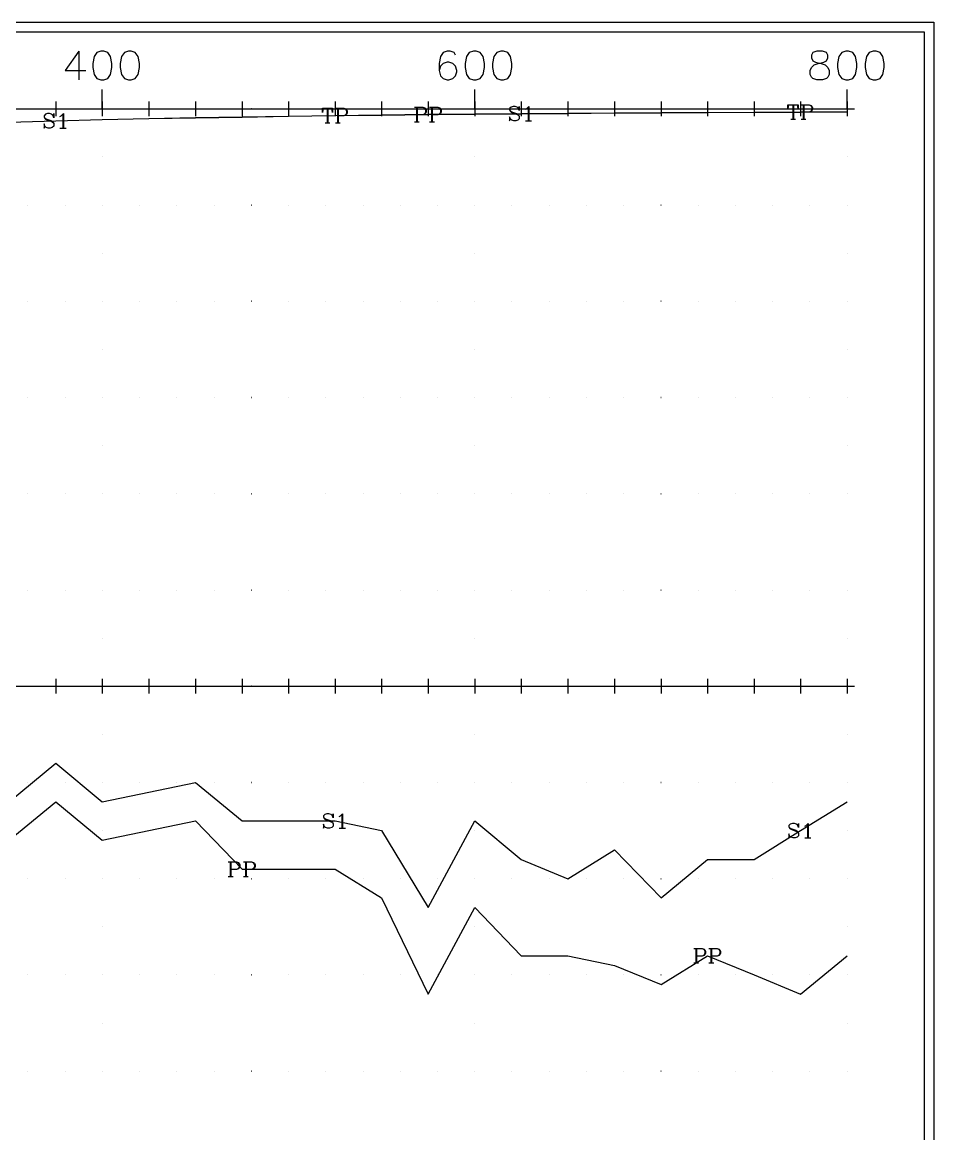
# Model space of a CAD drawing. Extents: x 10 to 200, y 0 to 250.
# Drawn here: x 105.3 to 200, y 134.5 to 250 of the extents above; entities that cross this region are included whole.
import ezdxf

# ---------------------------------------------------------------- set-up
doc = ezdxf.new("R2010")
doc.units = 0
doc.linetypes.add('1', pattern=[0])
for name, color, linetype in [('1', 7, '1'), ('2', 7, '1'), ('3', 7, '1')]:
    doc.layers.add(name, color=color, linetype=linetype)

msp = doc.modelspace()

# ---------------------------------------------------------------- linework, layer by layer
at = {"layer": '1'}
for p, q in [((111.15, 247), (111.15, 244)), ((113.58, 241), (113.58, 243)), ((152.29, 241), (152.29, 243)), ((191, 241), (191, 243)), ((108.74, 241.76), (108.74, 240.24)), ((113.58, 241.76), (113.58, 240.24)), ((118.42, 241.76), (118.42, 240.24)), ((123.26, 241.76), (123.26, 240.24)), ((128.1, 241.76), (128.1, 240.24)), ((132.94, 241.76), (132.94, 240.24)), ((137.77, 241.76), (137.77, 240.24)), ((142.61, 241.76), (142.61, 240.24)), ((147.45, 241.76), (147.45, 240.24)), ((152.29, 241.76), (152.29, 240.24)), ((157.13, 241.76), (157.13, 240.24)), ((161.97, 241.76), (161.97, 240.24)), ((166.81, 241.76), (166.81, 240.24)), ((171.65, 241.76), (171.65, 240.24)), ((176.48, 241.76), (176.48, 240.24)), ((181.32, 241.76), (181.32, 240.24)), ((185.34, 241.43), (185.34, 239.93)), ((185.41, 241.43), (185.41, 239.93)), ((186.16, 241.76), (186.16, 240.24)), ((186.41, 241.43), (186.41, 239.93)), ((186.48, 241.43), (186.48, 239.93)), ((191, 241.76), (191, 240.24)), ((107.98, 241), (109.5, 241)), ((109.46, 240.43), (109.46, 239)), ((112.82, 241), (114.34, 241)), ((117.66, 241), (119.18, 241)), ((122.5, 241), (124.02, 241)), ((127.33, 241), (128.86, 241)), ((132.17, 241), (133.7, 241)), ((136.95, 241.06), (136.95, 239.56)), ((137.01, 241), (138.54, 241)), ((137.02, 241.06), (137.02, 239.56)), ((138.02, 241.06), (138.02, 239.56)), ((138.1, 241.06), (138.1, 239.56)), ((141.85, 241), (143.37, 241)), ((146.24, 241.16), (146.24, 239.66)), ((146.31, 241.16), (146.31, 239.66)), ((146.69, 241), (148.21, 241)), ((147.81, 241.16), (147.81, 239.66)), ((147.88, 241.16), (147.88, 239.66)), ((151.53, 241), (153.05, 241)), ((156.37, 241), (157.89, 241)), ((157.84, 241.17), (157.84, 239.74)), ((161.21, 241), (162.73, 241)), ((166.04, 241), (167.57, 241)), ((170.88, 241), (172.41, 241)), ((175.72, 241), (177.25, 241)), ((180.56, 241), (182.08, 241)), ((185.4, 241), (186.92, 241)), ((190.24, 241), (191.76, 241)), ((136.74, 239.56), (137.24, 239.56)), ((137.81, 239.56), (138.31, 239.56)), ((146.02, 239.66), (146.52, 239.66)), ((147.59, 239.66), (148.09, 239.66)), ((157.56, 239.74), (158.2, 239.74)), ((185.13, 239.93), (185.63, 239.93)), ((186.2, 239.93), (186.7, 239.93)), ((109.17, 239), (109.81, 239)), ((108.74, 181.76), (108.74, 180.24)), ((113.58, 181.76), (113.58, 180.24)), ((118.42, 181.76), (118.42, 180.24)), ((123.26, 181.76), (123.26, 180.24)), ((128.1, 181.76), (128.1, 180.24)), ((132.94, 181.76), (132.94, 180.24)), ((137.77, 181.76), (137.77, 180.24)), ((142.61, 181.76), (142.61, 180.24)), ((147.45, 181.76), (147.45, 180.24)), ((152.29, 181.76), (152.29, 180.24)), ((157.13, 181.76), (157.13, 180.24)), ((161.97, 181.76), (161.97, 180.24)), ((166.81, 181.76), (166.81, 180.24)), ((171.65, 181.76), (171.65, 180.24)), ((176.48, 181.76), (176.48, 180.24)), ((181.32, 181.76), (181.32, 180.24)), ((186.16, 181.76), (186.16, 180.24)), ((191, 181.76), (191, 180.24)), ((107.98, 181), (109.5, 181)), ((112.82, 181), (114.34, 181)), ((117.66, 181), (119.18, 181)), ((122.5, 181), (124.02, 181)), ((127.33, 181), (128.86, 181)), ((132.17, 181), (133.7, 181)), ((137.01, 181), (138.54, 181)), ((141.85, 181), (143.37, 181)), ((146.69, 181), (148.21, 181)), ((151.53, 181), (153.05, 181)), ((156.37, 181), (157.89, 181)), ((161.21, 181), (162.73, 181)), ((166.04, 181), (167.57, 181)), ((170.88, 181), (172.41, 181)), ((175.72, 181), (177.25, 181)), ((180.56, 181), (182.08, 181)), ((185.4, 181), (186.92, 181)), ((190.24, 181), (191.76, 181)), ((138.49, 167.68), (138.49, 166.25)), ((186.88, 166.68), (186.88, 165.25)), ((138.2, 166.25), (138.85, 166.25)), ((186.59, 165.25), (187.23, 165.25)), ((126.88, 162.75), (126.88, 161.25)), ((126.95, 162.75), (126.95, 161.25)), ((128.45, 162.75), (128.45, 161.25)), ((128.53, 162.75), (128.53, 161.25)), ((126.67, 161.25), (127.17, 161.25)), ((128.24, 161.25), (128.74, 161.25)), ((175.27, 153.75), (175.27, 152.25)), ((175.34, 153.75), (175.34, 152.25)), ((176.84, 153.75), (176.84, 152.25)), ((176.91, 153.75), (176.91, 152.25)), ((175.06, 152.25), (175.56, 152.25)), ((176.63, 152.25), (177.13, 152.25))]:
    msp.add_line(p, q, dxfattribs=at)
for points in [[(111.15, 247), (109.72, 245), (111.87, 245)], [(113.44, 247), (113.01, 246.86), (112.72, 246.43), (112.58, 245.71), (112.58, 245.29), (112.72, 244.57), (113.01, 244.14), (113.44, 244), (113.72, 244), (114.15, 244.14), (114.44, 244.57), (114.58, 245.29), (114.58, 245.71), (114.44, 246.43), (114.15, 246.86), (113.72, 247), (113.44, 247)], [(116.29, 247), (115.87, 246.86), (115.58, 246.43), (115.44, 245.71), (115.44, 245.29), (115.58, 244.57), (115.87, 244.14), (116.29, 244), (116.58, 244), (117.01, 244.14), (117.29, 244.57), (117.44, 245.29), (117.44, 245.71), (117.29, 246.43), (117.01, 246.86), (116.58, 247), (116.29, 247)], [(150.29, 246.57), (150.15, 246.86), (149.72, 247), (149.43, 247), (149, 246.86), (148.72, 246.43), (148.58, 245.71), (148.58, 245), (148.72, 244.43), (149, 244.14), (149.43, 244), (149.58, 244), (150, 244.14), (150.29, 244.43), (150.43, 244.86), (150.43, 245), (150.29, 245.43), (150, 245.71), (149.58, 245.86), (149.43, 245.86), (149, 245.71), (148.72, 245.43), (148.58, 245)], [(152.15, 247), (151.72, 246.86), (151.43, 246.43), (151.29, 245.71), (151.29, 245.29), (151.43, 244.57), (151.72, 244.14), (152.15, 244), (152.43, 244), (152.86, 244.14), (153.15, 244.57), (153.29, 245.29), (153.29, 245.71), (153.15, 246.43), (152.86, 246.86), (152.43, 247), (152.15, 247)], [(155, 247), (154.58, 246.86), (154.29, 246.43), (154.15, 245.71), (154.15, 245.29), (154.29, 244.57), (154.58, 244.14), (155, 244), (155.29, 244), (155.72, 244.14), (156, 244.57), (156.15, 245.29), (156.15, 245.71), (156, 246.43), (155.72, 246.86), (155.29, 247), (155, 247)], [(187.86, 247), (187.43, 246.86), (187.29, 246.57), (187.29, 246.29), (187.43, 246), (187.71, 245.86), (188.29, 245.71), (188.71, 245.57), (189, 245.29), (189.14, 245), (189.14, 244.57), (189, 244.29), (188.86, 244.14), (188.43, 244), (187.86, 244), (187.43, 244.14), (187.29, 244.29), (187.14, 244.57), (187.14, 245), (187.29, 245.29), (187.57, 245.57), (188, 245.71), (188.57, 245.86), (188.86, 246), (189, 246.29), (189, 246.57), (188.86, 246.86), (188.43, 247), (187.86, 247)], [(190.86, 247), (190.43, 246.86), (190.14, 246.43), (190, 245.71), (190, 245.29), (190.14, 244.57), (190.43, 244.14), (190.86, 244), (191.14, 244), (191.57, 244.14), (191.86, 244.57), (192, 245.29), (192, 245.71), (191.86, 246.43), (191.57, 246.86), (191.14, 247), (190.86, 247)], [(193.71, 247), (193.29, 246.86), (193, 246.43), (192.86, 245.71), (192.86, 245.29), (193, 244.57), (193.29, 244.14), (193.71, 244), (194, 244), (194.43, 244.14), (194.71, 244.57), (194.86, 245.29), (194.86, 245.71), (194.71, 246.43), (194.43, 246.86), (194, 247), (193.71, 247)], [(184.91, 241.43), (184.84, 241), (184.84, 241.43), (185.91, 241.43), (185.91, 241), (185.84, 241.43)], [(186.2, 241.43), (187.05, 241.43), (187.27, 241.36), (187.34, 241.29), (187.41, 241.14), (187.41, 240.93), (187.34, 240.79), (187.27, 240.72), (187.05, 240.64), (186.48, 240.64)], [(187.05, 241.43), (187.2, 241.36), (187.27, 241.29), (187.34, 241.14), (187.34, 240.93), (187.27, 240.79), (187.2, 240.72), (187.05, 240.64)], [(103.9, 241), (108.74, 241), (113.58, 241), (118.42, 241), (123.26, 241), (128.1, 241), (132.94, 241), (137.77, 241), (142.61, 241), (147.45, 241), (152.29, 241), (157.13, 241), (161.97, 241), (166.81, 241), (171.65, 241), (176.48, 241), (181.32, 241), (186.16, 241), (191, 241)], [(103.9, 239.63), (108.74, 239.76), (113.58, 239.9), (118.42, 240), (123.26, 240.09), (128.1, 240.17), (132.94, 240.25), (137.77, 240.31), (142.61, 240.37), (147.45, 240.43), (152.29, 240.47), (157.13, 240.5), (161.97, 240.54), (166.81, 240.58), (171.65, 240.61), (176.48, 240.63), (181.32, 240.66), (186.16, 240.68), (191, 240.7)], [(103.9, 239.61), (108.74, 239.75), (113.58, 239.88), (118.42, 239.99), (123.26, 240.08), (128.1, 240.16), (132.94, 240.24), (137.77, 240.3), (142.61, 240.36), (147.45, 240.41), (152.29, 240.46), (157.13, 240.49), (161.97, 240.53), (166.81, 240.57), (171.65, 240.6), (176.48, 240.63), (181.32, 240.65), (186.16, 240.67), (191, 240.7)], [(103.9, 239.61), (108.74, 239.75), (113.58, 239.88), (118.42, 239.99), (123.26, 240.08), (128.1, 240.15), (132.94, 240.23), (137.77, 240.3), (142.61, 240.35), (147.45, 240.41), (152.29, 240.45), (157.13, 240.49), (161.97, 240.53), (166.81, 240.57), (171.65, 240.6), (176.48, 240.62), (181.32, 240.65), (186.16, 240.67), (191, 240.69)], [(108.46, 240.29), (108.53, 240.5), (108.53, 240.07), (108.46, 240.29), (108.31, 240.43), (108.1, 240.5), (107.88, 240.5), (107.67, 240.43), (107.53, 240.29), (107.53, 240.14), (107.6, 240), (107.67, 239.93), (107.81, 239.86), (108.24, 239.71), (108.38, 239.64), (108.53, 239.5)], [(109.17, 240.21), (109.31, 240.29), (109.53, 240.5), (109.53, 239)], [(136.52, 241.06), (136.45, 240.63), (136.45, 241.06), (137.52, 241.06), (137.52, 240.63), (137.45, 241.06)], [(137.81, 241.06), (138.67, 241.06), (138.88, 240.99), (138.95, 240.92), (139.02, 240.77), (139.02, 240.56), (138.95, 240.42), (138.88, 240.34), (138.67, 240.27), (138.1, 240.27)], [(138.67, 241.06), (138.81, 240.99), (138.88, 240.92), (138.95, 240.77), (138.95, 240.56), (138.88, 240.42), (138.81, 240.34), (138.67, 240.27)], [(146.02, 241.16), (146.88, 241.16), (147.09, 241.09), (147.17, 241.02), (147.24, 240.87), (147.24, 240.66), (147.17, 240.52), (147.09, 240.44), (146.88, 240.37), (146.31, 240.37)], [(146.88, 241.16), (147.02, 241.09), (147.09, 241.02), (147.17, 240.87), (147.17, 240.66), (147.09, 240.52), (147.02, 240.44), (146.88, 240.37)], [(147.59, 241.16), (148.45, 241.16), (148.67, 241.09), (148.74, 241.02), (148.81, 240.87), (148.81, 240.66), (148.74, 240.52), (148.67, 240.44), (148.45, 240.37), (147.88, 240.37)], [(148.45, 241.16), (148.59, 241.09), (148.67, 241.02), (148.74, 240.87), (148.74, 240.66), (148.67, 240.52), (148.59, 240.44), (148.45, 240.37)], [(156.84, 241.03), (156.91, 241.24), (156.91, 240.82), (156.84, 241.03), (156.7, 241.17), (156.49, 241.24), (156.27, 241.24), (156.06, 241.17), (155.91, 241.03), (155.91, 240.89), (155.99, 240.74), (156.06, 240.67), (156.2, 240.6), (156.63, 240.46), (156.77, 240.39), (156.91, 240.24)], [(155.91, 240.89), (156.06, 240.74), (156.2, 240.67), (156.63, 240.53), (156.77, 240.46), (156.84, 240.39), (156.91, 240.24), (156.91, 239.96), (156.77, 239.82), (156.56, 239.74), (156.34, 239.74), (156.13, 239.82), (155.99, 239.96), (155.91, 240.17), (155.91, 239.74), (155.99, 239.96)], [(157.56, 240.96), (157.7, 241.03), (157.91, 241.24), (157.91, 239.74)], [(107.53, 240.14), (107.67, 240), (107.81, 239.93), (108.24, 239.79), (108.38, 239.71), (108.46, 239.64), (108.53, 239.5), (108.53, 239.21), (108.38, 239.07), (108.17, 239), (107.96, 239), (107.74, 239.07), (107.6, 239.21), (107.53, 239.43), (107.53, 239), (107.6, 239.21)], [(103.9, 181), (108.74, 181), (113.58, 181), (118.42, 181), (123.26, 181), (128.1, 181), (132.94, 181), (137.77, 181), (142.61, 181), (147.45, 181), (152.29, 181), (157.13, 181), (161.97, 181), (166.81, 181), (171.65, 181), (176.48, 181), (181.32, 181), (186.16, 181), (191, 181)], [(103.9, 169), (108.74, 173), (113.58, 169), (118.42, 170), (123.26, 171), (128.1, 167), (132.94, 167), (137.77, 167), (142.61, 166), (147.45, 158), (152.29, 167), (157.13, 163), (161.97, 161), (166.81, 164), (171.65, 159), (176.48, 163), (181.32, 163), (186.16, 166), (191, 169)], [(103.9, 165), (108.74, 169), (113.58, 165), (118.42, 166), (123.26, 167), (128.1, 162), (132.94, 162), (137.77, 162), (142.61, 159), (147.45, 149), (152.29, 158), (157.13, 153), (161.97, 153), (166.81, 152), (171.65, 150), (176.48, 153), (181.32, 151), (186.16, 149), (191, 153)], [(137.49, 167.54), (137.56, 167.75), (137.56, 167.32), (137.49, 167.54), (137.35, 167.68), (137.13, 167.75), (136.92, 167.75), (136.7, 167.68), (136.56, 167.54), (136.56, 167.39), (136.63, 167.25), (136.7, 167.18), (136.85, 167.11), (137.27, 166.96), (137.42, 166.89), (137.56, 166.75)], [(138.2, 167.46), (138.35, 167.54), (138.56, 167.75), (138.56, 166.25)], [(136.56, 167.39), (136.7, 167.25), (136.85, 167.18), (137.27, 167.04), (137.42, 166.96), (137.49, 166.89), (137.56, 166.75), (137.56, 166.46), (137.42, 166.32), (137.2, 166.25), (136.99, 166.25), (136.77, 166.32), (136.63, 166.46), (136.56, 166.68), (136.56, 166.25), (136.63, 166.46)], [(185.88, 166.54), (185.95, 166.75), (185.95, 166.32), (185.88, 166.54), (185.73, 166.68), (185.52, 166.75), (185.3, 166.75), (185.09, 166.68), (184.95, 166.54), (184.95, 166.39), (185.02, 166.25), (185.09, 166.18), (185.23, 166.11), (185.66, 165.96), (185.8, 165.89), (185.95, 165.75)], [(184.95, 166.39), (185.09, 166.25), (185.23, 166.18), (185.66, 166.04), (185.8, 165.96), (185.88, 165.89), (185.95, 165.75), (185.95, 165.46), (185.8, 165.32), (185.59, 165.25), (185.38, 165.25), (185.16, 165.32), (185.02, 165.46), (184.95, 165.68), (184.95, 165.25), (185.02, 165.46)], [(186.59, 166.46), (186.73, 166.54), (186.95, 166.75), (186.95, 165.25)], [(126.67, 162.75), (127.53, 162.75), (127.74, 162.68), (127.81, 162.61), (127.88, 162.46), (127.88, 162.25), (127.81, 162.11), (127.74, 162.04), (127.53, 161.96), (126.95, 161.96)], [(127.53, 162.75), (127.67, 162.68), (127.74, 162.61), (127.81, 162.46), (127.81, 162.25), (127.74, 162.11), (127.67, 162.04), (127.53, 161.96)], [(128.24, 162.75), (129.1, 162.75), (129.31, 162.68), (129.38, 162.61), (129.45, 162.46), (129.45, 162.25), (129.38, 162.11), (129.31, 162.04), (129.1, 161.96), (128.53, 161.96)], [(129.1, 162.75), (129.24, 162.68), (129.31, 162.61), (129.38, 162.46), (129.38, 162.25), (129.31, 162.11), (129.24, 162.04), (129.1, 161.96)], [(175.06, 153.75), (175.91, 153.75), (176.13, 153.68), (176.2, 153.61), (176.27, 153.46), (176.27, 153.25), (176.2, 153.11), (176.13, 153.04), (175.91, 152.96), (175.34, 152.96)], [(175.91, 153.75), (176.06, 153.68), (176.13, 153.61), (176.2, 153.46), (176.2, 153.25), (176.13, 153.11), (176.06, 153.04), (175.91, 152.96)], [(176.63, 153.75), (177.48, 153.75), (177.7, 153.68), (177.77, 153.61), (177.84, 153.46), (177.84, 153.25), (177.77, 153.11), (177.7, 153.04), (177.48, 152.96), (176.91, 152.96)], [(177.48, 153.75), (177.63, 153.68), (177.7, 153.61), (177.77, 153.46), (177.77, 153.25), (177.7, 153.11), (177.63, 153.04), (177.48, 152.96)]]:
    msp.add_lwpolyline(points, dxfattribs=at)
at = {"layer": '2'}
for points in [[(11, 1), (11, 249), (199, 249), (199, 1), (11, 1)], [(105.84, 241), (105.84, 241), (105.84, 241), (105.84, 241), (105.84, 241)], [(109.71, 241), (109.71, 241), (109.71, 241), (109.71, 241), (109.71, 241)], [(113.58, 241), (113.58, 241), (113.58, 241), (113.58, 241), (113.58, 241)], [(113.58, 241), (113.58, 241), (113.58, 241), (113.58, 241), (113.58, 241)], [(117.45, 241), (117.45, 241), (117.45, 241), (117.45, 241), (117.45, 241)], [(121.32, 241), (121.32, 241), (121.32, 241), (121.32, 241), (121.32, 241)], [(125.2, 241), (125.19, 241), (125.19, 241), (125.2, 241), (125.2, 241)], [(129.07, 241), (129.06, 241), (129.06, 241), (129.07, 241), (129.07, 241)], [(132.94, 241), (132.93, 241), (132.93, 241), (132.94, 241), (132.94, 241)], [(136.81, 241), (136.8, 241), (136.8, 241), (136.81, 241), (136.81, 241)], [(140.68, 241), (140.68, 241), (140.68, 241), (140.68, 241), (140.68, 241)], [(144.55, 241), (144.55, 241), (144.55, 241), (144.55, 241), (144.55, 241)], [(148.42, 241), (148.42, 241), (148.42, 241), (148.42, 241), (148.42, 241)], [(152.29, 241), (152.29, 241), (152.29, 241), (152.29, 241), (152.29, 241)], [(152.29, 241), (152.29, 241), (152.29, 241), (152.29, 241), (152.29, 241)], [(156.16, 241), (156.16, 241), (156.16, 241), (156.16, 241), (156.16, 241)], [(160.03, 241), (160.03, 241), (160.03, 241), (160.03, 241), (160.03, 241)], [(163.9, 241), (163.9, 241), (163.9, 241), (163.9, 241), (163.9, 241)], [(167.78, 241), (167.77, 241), (167.77, 241), (167.78, 241), (167.78, 241)], [(171.65, 241), (171.64, 241), (171.64, 241), (171.65, 241), (171.65, 241)], [(175.52, 241), (175.51, 241), (175.51, 241), (175.52, 241), (175.52, 241)], [(179.39, 241), (179.39, 241), (179.39, 241), (179.39, 241), (179.39, 241)], [(183.26, 241), (183.26, 241), (183.26, 241), (183.26, 241), (183.26, 241)], [(187.13, 241), (187.13, 241), (187.13, 241), (187.13, 241), (187.13, 241)], [(191, 241), (191, 241), (191, 241), (191, 241), (191, 241)], [(191, 241), (191, 241), (191, 241), (191, 241), (191, 241)], [(113.58, 236), (113.58, 236), (113.58, 236), (113.58, 236), (113.58, 236)], [(152.29, 236), (152.29, 236), (152.29, 236), (152.29, 236), (152.29, 236)], [(191, 236), (191, 236), (191, 236), (191, 236), (191, 236)], [(105.84, 231), (105.84, 231), (105.84, 231), (105.84, 231), (105.84, 231)], [(109.71, 231), (109.71, 231), (109.71, 231), (109.71, 231), (109.71, 231)], [(113.58, 231), (113.58, 231), (113.58, 231), (113.58, 231), (113.58, 231)], [(113.58, 231), (113.58, 231), (113.58, 231), (113.58, 231), (113.58, 231)], [(117.45, 231), (117.45, 231), (117.45, 231), (117.45, 231), (117.45, 231)], [(121.32, 231), (121.32, 231), (121.32, 231), (121.32, 231), (121.32, 231)], [(125.2, 231), (125.19, 231), (125.19, 231), (125.2, 231), (125.2, 231)], [(129.07, 231), (129.06, 231), (129.06, 231), (129.07, 231), (129.07, 231)], [(132.94, 231), (132.93, 231), (132.93, 231), (132.94, 231), (132.94, 231)], [(136.81, 231), (136.8, 231), (136.8, 231), (136.81, 231), (136.81, 231)], [(140.68, 231), (140.68, 231), (140.68, 231), (140.68, 231), (140.68, 231)], [(144.55, 231), (144.55, 231), (144.55, 231), (144.55, 231), (144.55, 231)], [(148.42, 231), (148.42, 231), (148.42, 231), (148.42, 231), (148.42, 231)], [(152.29, 231), (152.29, 231), (152.29, 231), (152.29, 231), (152.29, 231)], [(152.29, 231), (152.29, 231), (152.29, 231), (152.29, 231), (152.29, 231)], [(156.16, 231), (156.16, 231), (156.16, 231), (156.16, 231), (156.16, 231)], [(160.03, 231), (160.03, 231), (160.03, 231), (160.03, 231), (160.03, 231)], [(163.9, 231), (163.9, 231), (163.9, 231), (163.9, 231), (163.9, 231)], [(167.78, 231), (167.77, 231), (167.77, 231), (167.78, 231), (167.78, 231)], [(171.65, 231), (171.64, 231), (171.64, 231), (171.65, 231), (171.65, 231)], [(175.52, 231), (175.51, 231), (175.51, 231), (175.52, 231), (175.52, 231)], [(179.39, 231), (179.39, 231), (179.39, 231), (179.39, 231), (179.39, 231)], [(183.26, 231), (183.26, 231), (183.26, 231), (183.26, 231), (183.26, 231)], [(187.13, 231), (187.13, 231), (187.13, 231), (187.13, 231), (187.13, 231)], [(191, 231), (191, 231), (191, 231), (191, 231), (191, 231)], [(191, 231), (191, 231), (191, 231), (191, 231), (191, 231)], [(113.58, 226), (113.58, 226), (113.58, 226), (113.58, 226), (113.58, 226)], [(152.29, 226), (152.29, 226), (152.29, 226), (152.29, 226), (152.29, 226)], [(191, 226), (191, 226), (191, 226), (191, 226), (191, 226)], [(105.84, 221), (105.84, 221), (105.84, 221), (105.84, 221), (105.84, 221)], [(109.71, 221), (109.71, 221), (109.71, 221), (109.71, 221), (109.71, 221)], [(113.58, 221), (113.58, 221), (113.58, 221), (113.58, 221), (113.58, 221)], [(113.58, 221), (113.58, 221), (113.58, 221), (113.58, 221), (113.58, 221)], [(117.45, 221), (117.45, 221), (117.45, 221), (117.45, 221), (117.45, 221)], [(121.32, 221), (121.32, 221), (121.32, 221), (121.32, 221), (121.32, 221)], [(125.2, 221), (125.19, 221), (125.19, 221), (125.2, 221), (125.2, 221)], [(129.07, 221), (129.06, 221), (129.06, 221), (129.07, 221), (129.07, 221)], [(132.94, 221), (132.93, 221), (132.93, 221), (132.94, 221), (132.94, 221)], [(136.81, 221), (136.8, 221), (136.8, 221), (136.81, 221), (136.81, 221)], [(140.68, 221), (140.68, 221), (140.68, 221), (140.68, 221), (140.68, 221)], [(144.55, 221), (144.55, 221), (144.55, 221), (144.55, 221), (144.55, 221)], [(148.42, 221), (148.42, 221), (148.42, 221), (148.42, 221), (148.42, 221)], [(152.29, 221), (152.29, 221), (152.29, 221), (152.29, 221), (152.29, 221)], [(152.29, 221), (152.29, 221), (152.29, 221), (152.29, 221), (152.29, 221)], [(156.16, 221), (156.16, 221), (156.16, 221), (156.16, 221), (156.16, 221)], [(160.03, 221), (160.03, 221), (160.03, 221), (160.03, 221), (160.03, 221)], [(163.9, 221), (163.9, 221), (163.9, 221), (163.9, 221), (163.9, 221)], [(167.78, 221), (167.77, 221), (167.77, 221), (167.78, 221), (167.78, 221)], [(171.65, 221), (171.64, 221), (171.64, 221), (171.65, 221), (171.65, 221)], [(175.52, 221), (175.51, 221), (175.51, 221), (175.52, 221), (175.52, 221)], [(179.39, 221), (179.39, 221), (179.39, 221), (179.39, 221), (179.39, 221)], [(183.26, 221), (183.26, 221), (183.26, 221), (183.26, 221), (183.26, 221)], [(187.13, 221), (187.13, 221), (187.13, 221), (187.13, 221), (187.13, 221)], [(191, 221), (191, 221), (191, 221), (191, 221), (191, 221)], [(191, 221), (191, 221), (191, 221), (191, 221), (191, 221)], [(113.58, 216), (113.58, 216), (113.58, 216), (113.58, 216), (113.58, 216)], [(152.29, 216), (152.29, 216), (152.29, 216), (152.29, 216), (152.29, 216)], [(191, 216), (191, 216), (191, 216), (191, 216), (191, 216)], [(105.84, 211), (105.84, 211), (105.84, 211), (105.84, 211), (105.84, 211)], [(109.71, 211), (109.71, 211), (109.71, 211), (109.71, 211), (109.71, 211)], [(113.58, 211), (113.58, 211), (113.58, 211), (113.58, 211), (113.58, 211)], [(113.58, 211), (113.58, 211), (113.58, 211), (113.58, 211), (113.58, 211)], [(117.45, 211), (117.45, 211), (117.45, 211), (117.45, 211), (117.45, 211)], [(121.32, 211), (121.32, 211), (121.32, 211), (121.32, 211), (121.32, 211)], [(125.2, 211), (125.19, 211), (125.19, 211), (125.2, 211), (125.2, 211)], [(129.07, 211), (129.06, 211), (129.06, 211), (129.07, 211), (129.07, 211)], [(132.94, 211), (132.93, 211), (132.93, 211), (132.94, 211), (132.94, 211)], [(136.81, 211), (136.8, 211), (136.8, 211), (136.81, 211), (136.81, 211)], [(140.68, 211), (140.68, 211), (140.68, 211), (140.68, 211), (140.68, 211)], [(144.55, 211), (144.55, 211), (144.55, 211), (144.55, 211), (144.55, 211)], [(148.42, 211), (148.42, 211), (148.42, 211), (148.42, 211), (148.42, 211)], [(152.29, 211), (152.29, 211), (152.29, 211), (152.29, 211), (152.29, 211)], [(152.29, 211), (152.29, 211), (152.29, 211), (152.29, 211), (152.29, 211)], [(156.16, 211), (156.16, 211), (156.16, 211), (156.16, 211), (156.16, 211)], [(160.03, 211), (160.03, 211), (160.03, 211), (160.03, 211), (160.03, 211)], [(163.9, 211), (163.9, 211), (163.9, 211), (163.9, 211), (163.9, 211)], [(167.78, 211), (167.77, 211), (167.77, 211), (167.78, 211), (167.78, 211)], [(171.65, 211), (171.64, 211), (171.64, 211), (171.65, 211), (171.65, 211)], [(175.52, 211), (175.51, 211), (175.51, 211), (175.52, 211), (175.52, 211)], [(179.39, 211), (179.39, 211), (179.39, 211), (179.39, 211), (179.39, 211)], [(183.26, 211), (183.26, 211), (183.26, 211), (183.26, 211), (183.26, 211)], [(187.13, 211), (187.13, 211), (187.13, 211), (187.13, 211), (187.13, 211)], [(191, 211), (191, 211), (191, 211), (191, 211), (191, 211)], [(191, 211), (191, 211), (191, 211), (191, 211), (191, 211)], [(113.58, 206), (113.58, 206), (113.58, 206), (113.58, 206), (113.58, 206)], [(152.29, 206), (152.29, 206), (152.29, 206), (152.29, 206), (152.29, 206)], [(191, 206), (191, 206), (191, 206), (191, 206), (191, 206)], [(105.84, 201), (105.84, 201), (105.84, 201), (105.84, 201), (105.84, 201)], [(109.71, 201), (109.71, 201), (109.71, 201), (109.71, 201), (109.71, 201)], [(113.58, 201), (113.58, 201), (113.58, 201), (113.58, 201), (113.58, 201)], [(113.58, 201), (113.58, 201), (113.58, 201), (113.58, 201), (113.58, 201)], [(117.45, 201), (117.45, 201), (117.45, 201), (117.45, 201), (117.45, 201)], [(121.32, 201), (121.32, 201), (121.32, 201), (121.32, 201), (121.32, 201)], [(125.2, 201), (125.19, 201), (125.19, 201), (125.2, 201), (125.2, 201)], [(129.07, 201), (129.06, 201), (129.06, 201), (129.07, 201), (129.07, 201)], [(132.94, 201), (132.93, 201), (132.93, 201), (132.94, 201), (132.94, 201)], [(136.81, 201), (136.8, 201), (136.8, 201), (136.81, 201), (136.81, 201)], [(140.68, 201), (140.68, 201), (140.68, 201), (140.68, 201), (140.68, 201)], [(144.55, 201), (144.55, 201), (144.55, 201), (144.55, 201), (144.55, 201)], [(148.42, 201), (148.42, 201), (148.42, 201), (148.42, 201), (148.42, 201)], [(152.29, 201), (152.29, 201), (152.29, 201), (152.29, 201), (152.29, 201)], [(152.29, 201), (152.29, 201), (152.29, 201), (152.29, 201), (152.29, 201)], [(156.16, 201), (156.16, 201), (156.16, 201), (156.16, 201), (156.16, 201)], [(160.03, 201), (160.03, 201), (160.03, 201), (160.03, 201), (160.03, 201)], [(163.9, 201), (163.9, 201), (163.9, 201), (163.9, 201), (163.9, 201)], [(167.78, 201), (167.77, 201), (167.77, 201), (167.78, 201), (167.78, 201)], [(171.65, 201), (171.64, 201), (171.64, 201), (171.65, 201), (171.65, 201)], [(175.52, 201), (175.51, 201), (175.51, 201), (175.52, 201), (175.52, 201)], [(179.39, 201), (179.39, 201), (179.39, 201), (179.39, 201), (179.39, 201)], [(183.26, 201), (183.26, 201), (183.26, 201), (183.26, 201), (183.26, 201)], [(187.13, 201), (187.13, 201), (187.13, 201), (187.13, 201), (187.13, 201)], [(191, 201), (191, 201), (191, 201), (191, 201), (191, 201)], [(191, 201), (191, 201), (191, 201), (191, 201), (191, 201)], [(105.84, 191), (105.84, 191), (105.84, 191), (105.84, 191), (105.84, 191)], [(109.71, 191), (109.71, 191), (109.71, 191), (109.71, 191), (109.71, 191)], [(113.58, 191), (113.58, 191), (113.58, 191), (113.58, 191), (113.58, 191)], [(113.58, 191), (113.58, 191), (113.58, 191), (113.58, 191), (113.58, 191)], [(117.45, 191), (117.45, 191), (117.45, 191), (117.45, 191), (117.45, 191)], [(121.32, 191), (121.32, 191), (121.32, 191), (121.32, 191), (121.32, 191)], [(125.2, 191), (125.19, 191), (125.19, 191), (125.2, 191), (125.2, 191)], [(129.07, 191), (129.06, 191), (129.06, 191), (129.07, 191), (129.07, 191)], [(132.94, 191), (132.93, 191), (132.93, 191), (132.94, 191), (132.94, 191)], [(136.81, 191), (136.8, 191), (136.8, 191), (136.81, 191), (136.81, 191)], [(140.68, 191), (140.68, 191), (140.68, 191), (140.68, 191), (140.68, 191)], [(144.55, 191), (144.55, 191), (144.55, 191), (144.55, 191), (144.55, 191)], [(148.42, 191), (148.42, 191), (148.42, 191), (148.42, 191), (148.42, 191)], [(152.29, 191), (152.29, 191), (152.29, 191), (152.29, 191), (152.29, 191)], [(152.29, 191), (152.29, 191), (152.29, 191), (152.29, 191), (152.29, 191)], [(156.16, 191), (156.16, 191), (156.16, 191), (156.16, 191), (156.16, 191)], [(160.03, 191), (160.03, 191), (160.03, 191), (160.03, 191), (160.03, 191)], [(163.9, 191), (163.9, 191), (163.9, 191), (163.9, 191), (163.9, 191)], [(167.78, 191), (167.77, 191), (167.77, 191), (167.78, 191), (167.78, 191)], [(171.65, 191), (171.64, 191), (171.64, 191), (171.65, 191), (171.65, 191)], [(175.52, 191), (175.51, 191), (175.51, 191), (175.52, 191), (175.52, 191)], [(179.39, 191), (179.39, 191), (179.39, 191), (179.39, 191), (179.39, 191)], [(183.26, 191), (183.26, 191), (183.26, 191), (183.26, 191), (183.26, 191)], [(187.13, 191), (187.13, 191), (187.13, 191), (187.13, 191), (187.13, 191)], [(191, 191), (191, 191), (191, 191), (191, 191), (191, 191)], [(191, 191), (191, 191), (191, 191), (191, 191), (191, 191)], [(113.58, 186), (113.58, 186), (113.58, 186), (113.58, 186), (113.58, 186)], [(152.29, 186), (152.29, 186), (152.29, 186), (152.29, 186), (152.29, 186)], [(191, 186), (191, 186), (191, 186), (191, 186), (191, 186)], [(105.84, 181), (105.84, 181), (105.84, 181), (105.84, 181), (105.84, 181)], [(109.71, 181), (109.71, 181), (109.71, 181), (109.71, 181), (109.71, 181)], [(113.58, 181), (113.58, 181), (113.58, 181), (113.58, 181), (113.58, 181)], [(113.58, 181), (113.58, 181), (113.58, 181), (113.58, 181), (113.58, 181)], [(117.45, 181), (117.45, 181), (117.45, 181), (117.45, 181), (117.45, 181)], [(121.32, 181), (121.32, 181), (121.32, 181), (121.32, 181), (121.32, 181)], [(125.2, 181), (125.19, 181), (125.19, 181), (125.2, 181), (125.2, 181)], [(129.07, 181), (129.06, 181), (129.06, 181), (129.07, 181), (129.07, 181)], [(132.94, 181), (132.93, 181), (132.93, 181), (132.94, 181), (132.94, 181)], [(136.81, 181), (136.8, 181), (136.8, 181), (136.81, 181), (136.81, 181)], [(140.68, 181), (140.68, 181), (140.68, 181), (140.68, 181), (140.68, 181)], [(144.55, 181), (144.55, 181), (144.55, 181), (144.55, 181), (144.55, 181)], [(148.42, 181), (148.42, 181), (148.42, 181), (148.42, 181), (148.42, 181)], [(152.29, 181), (152.29, 181), (152.29, 181), (152.29, 181), (152.29, 181)], [(152.29, 181), (152.29, 181), (152.29, 181), (152.29, 181), (152.29, 181)], [(156.16, 181), (156.16, 181), (156.16, 181), (156.16, 181), (156.16, 181)], [(160.03, 181), (160.03, 181), (160.03, 181), (160.03, 181), (160.03, 181)], [(163.9, 181), (163.9, 181), (163.9, 181), (163.9, 181), (163.9, 181)], [(167.78, 181), (167.77, 181), (167.77, 181), (167.78, 181), (167.78, 181)], [(171.65, 181), (171.64, 181), (171.64, 181), (171.65, 181), (171.65, 181)], [(175.52, 181), (175.51, 181), (175.51, 181), (175.52, 181), (175.52, 181)], [(179.39, 181), (179.39, 181), (179.39, 181), (179.39, 181), (179.39, 181)], [(183.26, 181), (183.26, 181), (183.26, 181), (183.26, 181), (183.26, 181)], [(187.13, 181), (187.13, 181), (187.13, 181), (187.13, 181), (187.13, 181)], [(191, 181), (191, 181), (191, 181), (191, 181), (191, 181)], [(191, 181), (191, 181), (191, 181), (191, 181), (191, 181)], [(113.58, 176), (113.58, 176), (113.58, 176), (113.58, 176), (113.58, 176)], [(152.29, 176), (152.29, 176), (152.29, 176), (152.29, 176), (152.29, 176)], [(191, 176), (191, 176), (191, 176), (191, 176), (191, 176)], [(105.84, 171), (105.84, 171), (105.84, 171), (105.84, 171), (105.84, 171)], [(109.71, 171), (109.71, 171), (109.71, 171), (109.71, 171), (109.71, 171)], [(113.58, 171), (113.58, 171), (113.58, 171), (113.58, 171), (113.58, 171)], [(113.58, 171), (113.58, 171), (113.58, 171), (113.58, 171), (113.58, 171)], [(117.45, 171), (117.45, 171), (117.45, 171), (117.45, 171), (117.45, 171)], [(121.32, 171), (121.32, 171), (121.32, 171), (121.32, 171), (121.32, 171)], [(125.2, 171), (125.19, 171), (125.19, 171), (125.2, 171), (125.2, 171)], [(129.07, 171), (129.06, 171), (129.06, 171), (129.07, 171), (129.07, 171)], [(132.94, 171), (132.93, 171), (132.93, 171), (132.94, 171), (132.94, 171)], [(136.81, 171), (136.8, 171), (136.8, 171), (136.81, 171), (136.81, 171)], [(140.68, 171), (140.68, 171), (140.68, 171), (140.68, 171), (140.68, 171)], [(144.55, 171), (144.55, 171), (144.55, 171), (144.55, 171), (144.55, 171)], [(148.42, 171), (148.42, 171), (148.42, 171), (148.42, 171), (148.42, 171)], [(152.29, 171), (152.29, 171), (152.29, 171), (152.29, 171), (152.29, 171)], [(152.29, 171), (152.29, 171), (152.29, 171), (152.29, 171), (152.29, 171)], [(156.16, 171), (156.16, 171), (156.16, 171), (156.16, 171), (156.16, 171)], [(160.03, 171), (160.03, 171), (160.03, 171), (160.03, 171), (160.03, 171)], [(163.9, 171), (163.9, 171), (163.9, 171), (163.9, 171), (163.9, 171)], [(167.78, 171), (167.77, 171), (167.77, 171), (167.78, 171), (167.78, 171)], [(171.65, 171), (171.64, 171), (171.64, 171), (171.65, 171), (171.65, 171)], [(175.52, 171), (175.51, 171), (175.51, 171), (175.52, 171), (175.52, 171)], [(179.39, 171), (179.39, 171), (179.39, 171), (179.39, 171), (179.39, 171)], [(183.26, 171), (183.26, 171), (183.26, 171), (183.26, 171), (183.26, 171)], [(187.13, 171), (187.13, 171), (187.13, 171), (187.13, 171), (187.13, 171)], [(191, 171), (191, 171), (191, 171), (191, 171), (191, 171)], [(191, 171), (191, 171), (191, 171), (191, 171), (191, 171)], [(113.58, 166), (113.58, 166), (113.58, 166), (113.58, 166), (113.58, 166)], [(152.29, 166), (152.29, 166), (152.29, 166), (152.29, 166), (152.29, 166)], [(191, 166), (191, 166), (191, 166), (191, 166), (191, 166)], [(105.84, 161), (105.84, 161), (105.84, 161), (105.84, 161), (105.84, 161)], [(109.71, 161), (109.71, 161), (109.71, 161), (109.71, 161), (109.71, 161)], [(113.58, 161), (113.58, 161), (113.58, 161), (113.58, 161), (113.58, 161)], [(113.58, 161), (113.58, 161), (113.58, 161), (113.58, 161), (113.58, 161)], [(117.45, 161), (117.45, 161), (117.45, 161), (117.45, 161), (117.45, 161)], [(121.32, 161), (121.32, 161), (121.32, 161), (121.32, 161), (121.32, 161)], [(125.2, 161), (125.19, 161), (125.19, 161), (125.2, 161), (125.2, 161)], [(129.07, 161), (129.06, 161), (129.06, 161), (129.07, 161), (129.07, 161)], [(132.94, 161), (132.93, 161), (132.93, 161), (132.94, 161), (132.94, 161)], [(136.81, 161), (136.8, 161), (136.8, 161), (136.81, 161), (136.81, 161)], [(140.68, 161), (140.68, 161), (140.68, 161), (140.68, 161), (140.68, 161)], [(144.55, 161), (144.55, 161), (144.55, 161), (144.55, 161), (144.55, 161)], [(148.42, 161), (148.42, 161), (148.42, 161), (148.42, 161), (148.42, 161)], [(152.29, 161), (152.29, 161), (152.29, 161), (152.29, 161), (152.29, 161)], [(152.29, 161), (152.29, 161), (152.29, 161), (152.29, 161), (152.29, 161)], [(156.16, 161), (156.16, 161), (156.16, 161), (156.16, 161), (156.16, 161)], [(160.03, 161), (160.03, 161), (160.03, 161), (160.03, 161), (160.03, 161)], [(163.9, 161), (163.9, 161), (163.9, 161), (163.9, 161), (163.9, 161)], [(167.78, 161), (167.77, 161), (167.77, 161), (167.78, 161), (167.78, 161)], [(171.65, 161), (171.64, 161), (171.64, 161), (171.65, 161), (171.65, 161)], [(175.52, 161), (175.51, 161), (175.51, 161), (175.52, 161), (175.52, 161)], [(179.39, 161), (179.39, 161), (179.39, 161), (179.39, 161), (179.39, 161)], [(183.26, 161), (183.26, 161), (183.26, 161), (183.26, 161), (183.26, 161)], [(187.13, 161), (187.13, 161), (187.13, 161), (187.13, 161), (187.13, 161)], [(191, 161), (191, 161), (191, 161), (191, 161), (191, 161)], [(191, 161), (191, 161), (191, 161), (191, 161), (191, 161)], [(113.58, 156), (113.58, 156), (113.58, 156), (113.58, 156), (113.58, 156)], [(152.29, 156), (152.29, 156), (152.29, 156), (152.29, 156), (152.29, 156)], [(191, 156), (191, 156), (191, 156), (191, 156), (191, 156)], [(105.84, 151), (105.84, 151), (105.84, 151), (105.84, 151), (105.84, 151)], [(109.71, 151), (109.71, 151), (109.71, 151), (109.71, 151), (109.71, 151)], [(113.58, 151), (113.58, 151), (113.58, 151), (113.58, 151), (113.58, 151)], [(113.58, 151), (113.58, 151), (113.58, 151), (113.58, 151), (113.58, 151)], [(117.45, 151), (117.45, 151), (117.45, 151), (117.45, 151), (117.45, 151)], [(121.32, 151), (121.32, 151), (121.32, 151), (121.32, 151), (121.32, 151)], [(125.2, 151), (125.19, 151), (125.19, 151), (125.2, 151), (125.2, 151)], [(129.07, 151), (129.06, 151), (129.06, 151), (129.07, 151), (129.07, 151)], [(132.94, 151), (132.93, 151), (132.93, 151), (132.94, 151), (132.94, 151)], [(136.81, 151), (136.8, 151), (136.8, 151), (136.81, 151), (136.81, 151)], [(140.68, 151), (140.68, 151), (140.68, 151), (140.68, 151), (140.68, 151)], [(144.55, 151), (144.55, 151), (144.55, 151), (144.55, 151), (144.55, 151)], [(148.42, 151), (148.42, 151), (148.42, 151), (148.42, 151), (148.42, 151)], [(152.29, 151), (152.29, 151), (152.29, 151), (152.29, 151), (152.29, 151)], [(152.29, 151), (152.29, 151), (152.29, 151), (152.29, 151), (152.29, 151)], [(156.16, 151), (156.16, 151), (156.16, 151), (156.16, 151), (156.16, 151)], [(160.03, 151), (160.03, 151), (160.03, 151), (160.03, 151), (160.03, 151)], [(163.9, 151), (163.9, 151), (163.9, 151), (163.9, 151), (163.9, 151)], [(167.78, 151), (167.77, 151), (167.77, 151), (167.78, 151), (167.78, 151)], [(171.65, 151), (171.64, 151), (171.64, 151), (171.65, 151), (171.65, 151)], [(175.52, 151), (175.51, 151), (175.51, 151), (175.52, 151), (175.52, 151)], [(179.39, 151), (179.39, 151), (179.39, 151), (179.39, 151), (179.39, 151)], [(183.26, 151), (183.26, 151), (183.26, 151), (183.26, 151), (183.26, 151)], [(187.13, 151), (187.13, 151), (187.13, 151), (187.13, 151), (187.13, 151)], [(191, 151), (191, 151), (191, 151), (191, 151), (191, 151)], [(191, 151), (191, 151), (191, 151), (191, 151), (191, 151)], [(113.58, 146), (113.58, 146), (113.58, 146), (113.58, 146), (113.58, 146)], [(152.29, 146), (152.29, 146), (152.29, 146), (152.29, 146), (152.29, 146)], [(191, 146), (191, 146), (191, 146), (191, 146), (191, 146)], [(105.84, 141), (105.84, 141), (105.84, 141), (105.84, 141), (105.84, 141)], [(109.71, 141), (109.71, 141), (109.71, 141), (109.71, 141), (109.71, 141)], [(113.58, 141), (113.58, 141), (113.58, 141), (113.58, 141), (113.58, 141)], [(113.58, 141), (113.58, 141), (113.58, 141), (113.58, 141), (113.58, 141)], [(117.45, 141), (117.45, 141), (117.45, 141), (117.45, 141), (117.45, 141)], [(121.32, 141), (121.32, 141), (121.32, 141), (121.32, 141), (121.32, 141)], [(125.2, 141), (125.19, 141), (125.19, 141), (125.2, 141), (125.2, 141)], [(129.07, 141), (129.06, 141), (129.06, 141), (129.07, 141), (129.07, 141)], [(132.94, 141), (132.93, 141), (132.93, 141), (132.94, 141), (132.94, 141)], [(136.81, 141), (136.8, 141), (136.8, 141), (136.81, 141), (136.81, 141)], [(140.68, 141), (140.68, 141), (140.68, 141), (140.68, 141), (140.68, 141)], [(144.55, 141), (144.55, 141), (144.55, 141), (144.55, 141), (144.55, 141)], [(148.42, 141), (148.42, 141), (148.42, 141), (148.42, 141), (148.42, 141)], [(152.29, 141), (152.29, 141), (152.29, 141), (152.29, 141), (152.29, 141)], [(152.29, 141), (152.29, 141), (152.29, 141), (152.29, 141), (152.29, 141)], [(156.16, 141), (156.16, 141), (156.16, 141), (156.16, 141), (156.16, 141)], [(160.03, 141), (160.03, 141), (160.03, 141), (160.03, 141), (160.03, 141)], [(163.9, 141), (163.9, 141), (163.9, 141), (163.9, 141), (163.9, 141)], [(167.78, 141), (167.77, 141), (167.77, 141), (167.78, 141), (167.78, 141)], [(171.65, 141), (171.64, 141), (171.64, 141), (171.65, 141), (171.65, 141)], [(175.52, 141), (175.51, 141), (175.51, 141), (175.52, 141), (175.52, 141)], [(179.39, 141), (179.39, 141), (179.39, 141), (179.39, 141), (179.39, 141)], [(183.26, 141), (183.26, 141), (183.26, 141), (183.26, 141), (183.26, 141)], [(187.13, 141), (187.13, 141), (187.13, 141), (187.13, 141), (187.13, 141)], [(191, 141), (191, 141), (191, 141), (191, 141), (191, 141)], [(191, 141), (191, 141), (191, 141), (191, 141), (191, 141)]]:
    msp.add_lwpolyline(points, dxfattribs=at)
at = {"layer": '3'}
msp.add_lwpolyline([(10, 0), (10, 250), (200, 250), (200, 0), (10, 0)], dxfattribs=at)

doc.saveas('drawing.dxf')
